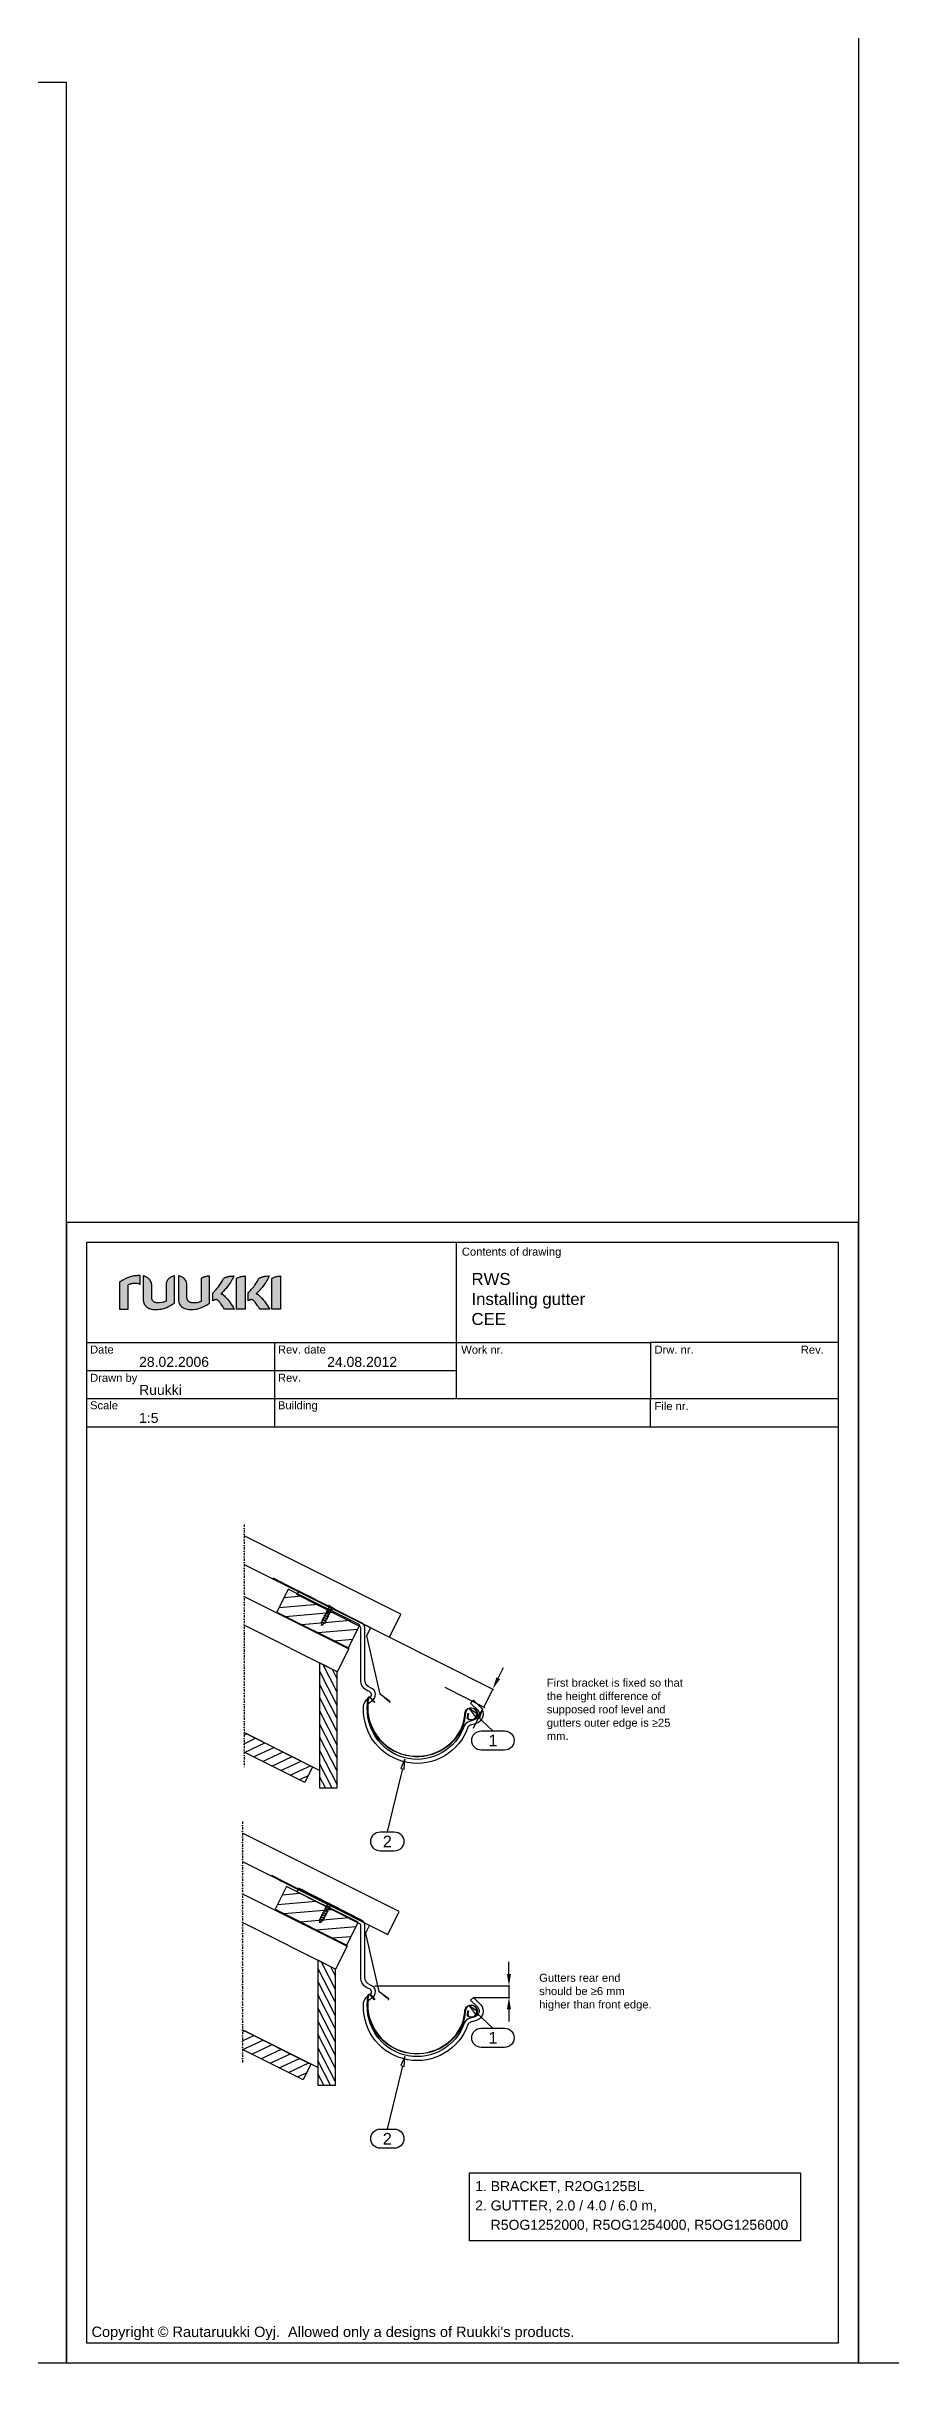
# Model space of a CAD drawing. Extents: x -5366 to 10078, y -29412 to -20292.
# Drawn here: x -243 to 812, y -29412 to -26517 of the extents above; entities that cross this region are included whole.
import ezdxf
from ezdxf.enums import TextEntityAlignment as Align

# ---------------------------------------------------------------- set-up
doc = ezdxf.new("R2010")
doc.units = 0
doc.linetypes.add('PKL', pattern=[7, 3, -2, 0, -2])
doc.layers.get('0').update_dxf_attribs({"linetype": 'CONTINUOUS'})
for name, color, linetype in [('025', 1, 'CONTINUOUS'), ('CLASSIC', 7, 'CONTINUOUS'), ('DET_RAAMIT', 7, 'CONTINUOUS'), ('DET_VAKIOTXT', 7, 'CONTINUOUS'), ('Gruba', 3, 'CONTINUOUS'), ('KIINNIKE', 1, 'CONTINUOUS'), ('MITAT', 2, 'CONTINUOUS'), ('MUOTO', 3, 'CONTINUOUS'), ('POIMULEVY', 7, 'CONTINUOUS'), ('RISTIKKO', 1, 'CONTINUOUS'), ('RU_COPYRIGHT', 7, 'CONTINUOUS'), ('RUUKKI', 7, 'CONTINUOUS'), ('RWS', 7, 'CONTINUOUS'), ('SININEN', 7, 'CONTINUOUS')]:
    doc.layers.add(name, color=color, linetype=linetype)
doc.layers.add('DET_RAAMI_ULOIN', color=7, linetype='CONTINUOUS', plot=False)
doc.styles.add('arial', font='ARIAL.TTF')
doc.dimstyles.get("Standard").update_dxf_attribs({"dimtxt": 0.18, "dimasz": 0.18, "dimexe": 0.18, "dimexo": 0.0625, "dimgap": 0.09, "dimtad": 0, "dimtih": 1, "dimtoh": 1, "dimdec": 4, "dimzin": 0, "dimdsep": 46, "dimtxsty": 'Standard', "dimcen": 0.09, "dimadec": 0, "dimazin": 0, "dimtfac": 1, "dimtdec": 4, "dimtofl": 0, "dimtmove": 0, "dimatfit": 3, "dimfxl": 0, "dimtolj": 1, "dimtzin": 0, "dimarcsym": 0})

# ---------------------------------------------------------------- blocks, each defined once
blk = doc.blocks.new('ruukki_dwg')
at = {"layer": 'RUUKKI'}
for points in [[(-27.9, 99.7), (-27.9, 57.3), (-14.6, 57.3), (-14.6, 95.4), (-14, 95.7), (-13.7, 95.9), (-13.4, 96), (-13.1, 96.2), (-12.8, 96.3), (-12.5, 96.4), (-12.1, 96.6), (-11.5, 96.8), (-11.1, 96.9), (-10.8, 97), (-10.4, 97.1), (-10.1, 97.2), (-9.8, 97.3), (-9.1, 97.5), (-8.4, 97.6), (-7.4, 97.8), (-6.7, 97.9), (-5.8, 98.1), (-4.9, 98.1), (-3.3, 98.1), (-1.1, 98), (0.3, 97.8), (2.3, 97.3), (3.8, 96.6), (4.2, 96.4), (4.3, 96.4), (4.4, 96.4), (4.4, 96.4), (4.4, 109.6), (4.2, 109.7), (3.9, 109.7), (3.7, 109.7), (2.4, 109.7), (1.3, 109.7), (0.1, 109.7), (-1, 109.6), (-2.1, 109.5), (-3.6, 109.4), (-5.1, 109.2), (-6.5, 109), (-7.8, 108.8), (-9.9, 108.3), (-11.5, 107.8), (-13, 107.3), (-14.2, 106.9), (-15.4, 106.4), (-16.9, 105.7), (-18.1, 105.2), (-19.4, 104.5), (-23, 102.6), (-25.5, 101.1), (-26.5, 100.5), (-27.3, 100), (-27.6, 99.9), (-27.9, 99.7)], [(9.1, 109.3), (9.1, 72.2), (9.1, 70.8), (9.3, 69.4), (9.6, 68.1), (10, 66.9), (10.3, 66.1), (10.7, 65.4), (11.1, 64.6), (11.8, 63.6), (12.3, 63), (13.4, 61.8), (14.3, 61), (15.6, 60.1), (16.6, 59.4), (18.1, 58.7), (18.9, 58.3), (20.4, 57.8), (22.1, 57.3), (24.2, 56.9), (26.3, 56.7), (29.3, 56.7), (32, 56.9), (35, 57.2), (37.3, 57.6), (41.4, 58.6), (45.8, 60.2), (49.1, 61.9), (51.7, 63.3), (53, 64), (54.8, 65.1), (56, 65.8), (56.9, 66.4), (57.6, 66.9), (57.8, 67), (57.8, 88.2), (57.8, 109.5), (57.1, 109.3), (56.5, 109.1), (55.8, 108.9), (55.5, 108.8), (54.8, 108.6), (53.9, 108.2), (52.7, 107.7), (51.6, 107), (50.5, 106.3), (49.9, 105.9), (49.2, 105.2), (48.7, 104.8), (48.1, 104.1), (47.6, 103.6), (47.2, 103.1), (46.9, 102.5), (46.5, 102), (46.3, 101.7), (45.9, 100.8), (45.3, 99.2), (45, 98.2), (44.8, 97.1), (44.6, 96), (44.6, 95.3), (44.6, 94.5), (44.6, 69.8), (43.4, 69.2), (42.1, 68.7), (40.4, 68.1), (38.4, 67.6), (34.6, 67.1), (33.3, 67.1), (31.3, 67.2), (29.8, 67.4), (28.7, 67.6), (27.7, 67.9), (26.7, 68.3), (25.4, 69), (24.6, 69.8), (23.7, 70.9), (23.2, 71.7), (22.8, 72.7), (22.5, 73.7), (22.4, 74.3), (22.3, 74.9), (22.3, 75.6), (22.3, 76.2), (22.3, 76.6), (22.3, 94.3), (22.2, 95.5), (22, 97.3), (21.7, 98.4), (21.3, 99.7), (20.6, 101.2), (19.6, 102.9), (19, 103.7), (18.6, 104.1), (17.9, 104.9), (16.9, 105.7), (16.4, 106.1), (15.3, 106.8), (14.1, 107.5), (13.2, 107.9), (12.3, 108.3), (11.4, 108.7), (10.7, 108.9), (10.1, 109.1), (9.7, 109.1), (9.4, 109.2), (9.1, 109.3)], [(64, 109.5), (64, 72.2), (64, 71.3), (64.1, 70.3), (64.4, 68.5), (64.8, 67.3), (65.2, 66.1), (65.8, 65), (66.7, 63.6), (67.7, 62.4), (69.2, 61), (71.2, 59.6), (73.8, 58.3), (77, 57.3), (80.3, 56.8), (83.6, 56.7), (87.5, 56.9), (89.9, 57.2), (92.2, 57.6), (94.3, 58.1), (95.9, 58.5), (97.4, 59), (101, 60.4), (104.3, 62), (107.6, 63.8), (110.6, 65.7), (112.6, 67), (112.6, 109.2), (112.2, 109.2), (111.7, 109.1), (111.2, 109.1), (110.8, 109.1), (110.1, 109), (109.1, 108.8), (108.6, 108.7), (108.1, 108.6), (106.5, 108.2), (105.8, 108.1), (105.1, 107.9), (104.5, 107.7), (104.2, 107.6), (104, 107.5), (103.4, 107.3), (103.1, 107.2), (102.6, 107), (102.2, 106.8), (101.7, 106.6), (100.8, 106.1), (100.3, 105.8), (100, 105.6), (99.7, 105.5), (99.5, 105.3), (99.5, 69.8), (98.9, 69.5), (98, 69.1), (97.3, 68.8), (96.3, 68.4), (95.6, 68.2), (94.6, 67.9), (92.9, 67.5), (91.9, 67.3), (90.7, 67.2), (89.8, 67.1), (88.5, 67.1), (87.2, 67.1), (86.2, 67.2), (85.3, 67.3), (84.4, 67.4), (83.3, 67.7), (82.3, 68), (81.2, 68.5), (80.5, 68.9), (79.8, 69.4), (79.5, 69.7), (78.8, 70.4), (78.4, 71), (78, 71.9), (77.7, 72.6), (77.5, 73.2), (77.3, 74.3), (77.2, 75.2), (77.2, 76.2), (77.2, 76.5), (77.2, 94.5), (77.1, 95.3), (77, 96.8), (76.6, 98.5), (76.3, 99.5), (75.8, 100.8), (75.2, 102), (74.3, 103.3), (73.2, 104.6), (72, 105.7), (70.5, 106.8), (69, 107.7), (67.8, 108.2), (66.6, 108.7), (66, 108.9), (65.3, 109.1), (64.3, 109.4), (64, 109.5)], [(117.3, 82.4), (118, 83.1), (119.1, 84.2), (119.7, 84.9), (120.6, 85.9), (122.5, 88), (124.5, 90.3), (126.3, 92.5), (128, 94.7), (130.5, 98.7), (132, 101.2), (132.9, 103), (133.5, 104.2), (134, 105.3), (134.3, 105.5), (134.8, 105.8), (135.3, 106), (135.9, 106.4), (136.4, 106.6), (137, 106.8), (137.6, 107.1), (138.3, 107.4), (138.7, 107.5), (139, 107.6), (139.5, 107.7), (139.9, 107.9), (140.3, 108), (140.8, 108.1), (141.2, 108.2), (141.7, 108.3), (142.7, 108.5), (143.4, 108.7), (144.2, 108.8), (144.9, 108.8), (145.6, 108.9), (146.3, 109), (148.5, 109.1), (149.8, 109.2), (150.1, 109.2), (150.3, 109.2), (150.3, 109), (150.2, 108.8), (150, 108.3), (149.6, 107.4), (149.3, 106.7), (149, 106), (148.8, 105.7), (147.6, 103.4), (146.8, 101.9), (145.8, 100.3), (145, 99), (143.9, 97.4), (143.1, 96.4), (141.9, 94.7), (139.2, 91.3), (138.1, 89.9), (137.4, 89.1), (136.4, 87.9), (134.3, 85.6), (133.2, 84.5), (132.2, 83.5), (130.8, 82.1), (130.2, 81.6), (130.6, 81.5), (131.4, 81.2), (131.7, 81), (132.4, 80.6), (133.4, 79.9), (134.2, 79.3), (134.4, 79.1), (135.6, 78), (136.6, 76.9), (138.7, 74.6), (140.3, 72.8), (142.9, 69.7), (144.8, 67.1), (146.8, 64.2), (149.1, 60.8), (149.4, 60.4), (150, 59.3), (150.4, 58.6), (150.9, 57.8), (151, 57.5), (151.1, 57.3), (135.7, 57.3), (134.4, 59.4), (132.9, 61.8), (132, 63.2), (129.7, 66.4), (128.3, 68.2), (126.8, 69.9), (125.7, 71), (124.9, 71.6), (124.4, 71.9), (124.1, 72), (123.9, 72.1), (123.8, 72.2), (123.5, 72.2), (123.2, 72.3), (123, 72.3), (122.8, 72.3), (122.6, 72.3), (122.1, 72.3), (121.9, 72.3), (121.6, 72.2), (121.1, 72.1), (120.8, 72), (120.5, 72), (120.4, 71.9), (120.1, 71.8), (119.8, 71.7), (119.6, 71.6), (119.3, 71.5), (119, 71.3), (118.8, 71.2), (118.5, 71), (118.3, 70.9), (117.8, 70.6), (117.8, 70.6), (117.7, 70.5), (117.5, 70.5), (117.3, 70.3), (117.3, 82.4)], [(154.5, 105.3), (155, 105.6), (155.6, 106), (156.2, 106.3), (156.8, 106.6), (157.2, 106.8), (158.7, 107.4), (159.6, 107.7), (160.5, 108), (161.9, 108.3), (163.1, 108.6), (164.2, 108.8), (165.4, 109), (166.6, 109.1), (167.1, 109.1), (167.7, 109.2), (167.7, 57.3), (154.5, 57.3), (154.5, 105.3)], [(172.4, 82.4), (173.8, 83.9), (175.4, 85.6), (176.3, 86.7), (177.5, 88), (178.6, 89.1), (179.6, 90.3), (180.5, 91.4), (181.3, 92.5), (182.1, 93.5), (182.7, 94.3), (183.2, 95), (184.8, 97.4), (186, 99.3), (187, 101.2), (188.3, 103.6), (188.8, 104.8), (189.1, 105.3), (189.2, 105.4), (189.5, 105.6), (189.7, 105.7), (190, 105.9), (190.5, 106.2), (191.2, 106.5), (191.7, 106.7), (192.3, 107), (193, 107.2), (193.7, 107.5), (194.5, 107.7), (194.9, 107.9), (195.4, 108), (195.8, 108.1), (196.3, 108.2), (196.8, 108.3), (197.8, 108.5), (198.5, 108.7), (199.6, 108.8), (200.3, 108.9), (201, 108.9), (201.4, 109), (202.4, 109), (203.6, 109.1), (204, 109.1), (204.8, 109.2), (205.2, 109.2), (205.4, 109.2), (205.3, 109), (205.3, 109), (205.2, 108.8), (205.1, 108.5), (205, 108.3), (204.9, 108), (204.8, 107.7), (204.7, 107.4), (204.5, 107.1), (204.4, 106.7), (204.2, 106.4), (203.7, 105.3), (203.5, 104.9), (203.3, 104.5), (203.1, 104.1), (203, 103.9), (202.8, 103.6), (202.4, 102.8), (202, 102.2), (201.3, 101), (200, 99), (199.2, 97.8), (198.2, 96.4), (196.9, 94.7), (195.5, 92.8), (194.3, 91.3), (193.1, 89.9), (192.1, 88.7), (190.8, 87.2), (188.8, 85.1), (187.8, 84), (186.3, 82.6), (185.8, 82.1), (185.3, 81.6), (186, 81.4), (186.6, 81.1), (187, 81), (187.5, 80.6), (188, 80.2), (188.6, 79.8), (189.2, 79.3), (190.1, 78.4), (192.1, 76.5), (193.8, 74.6), (196.1, 71.9), (197.9, 69.7), (200.7, 65.8), (202.4, 63.5), (204.2, 60.8), (205.3, 58.9), (206.2, 57.3), (190.8, 57.3), (189.9, 58.8), (188.5, 61), (187.4, 62.7), (185.8, 65.1), (184.4, 66.9), (183.4, 68.2), (182.4, 69.3), (181.3, 70.4), (180.4, 71.3), (179.8, 71.8), (179.2, 72), (178.6, 72.2), (178, 72.3), (177.6, 72.3), (176.9, 72.3), (176.4, 72.2), (175.7, 72), (175.1, 71.8), (174.7, 71.6), (174.1, 71.3), (173.5, 71), (173.1, 70.8), (172.7, 70.5), (172.4, 70.4), (172.4, 70.3), (172.4, 82.4)], [(209.6, 105.3), (210.1, 105.6), (210.7, 106), (211.3, 106.3), (211.9, 106.6), (212.8, 107), (213.8, 107.4), (214.7, 107.7), (216.3, 108.2), (217.6, 108.5), (219.3, 108.8), (220.5, 109), (221.5, 109.1), (222.4, 109.1), (222.8, 109.2), (222.8, 57.3), (209.6, 57.3), (209.6, 105.3)]]:
    blk.add_lwpolyline(points, dxfattribs=at)
blk = doc.blocks.new('ruukkidwg')
at = {"layer": 'MUOTO', "ltscale": 70, "xscale": 6.199999999999818, "yscale": 6.199999999999818, "zscale": 6.2}
blk.add_blockref('ruukki_dwg', (270, -306), dxfattribs=at)
blk = doc.blocks.new('S43-25')
at = {"layer": 'KIINNIKE', "color": 1}
for p, q in [((-1.9, -5.4), (-1.9, -3.2)), ((1.9, -4.9), (1.9, -2.7))]:
    blk.add_line(p, q, dxfattribs=at)
at = {"layer": 'KIINNIKE'}
for p, q in [((-1.9, -8.5), (-1.9, -6.3)), ((-1.9, -11.5), (-1.9, -9.3)), ((1.9, -8), (1.9, -5.7)), ((1.9, -11), (1.9, -8.8))]:
    blk.add_line(p, q, dxfattribs=at)
at = {"layer": 'KIINNIKE', "color": 1}
for points in [[(-4.5, 1), (4.5, 1), (4.5, 0), (-4.5, 0)], [(2.6, -2.2), (2.1, -2.7), (-2.1, -3.3), (-2.7, -2.9), (-2.1, -2.4), (2.1, -1.8)], [(2.6, -5.2), (2.1, -5.7), (-2.1, -6.3), (-2.7, -6), (-2.1, -5.5), (2.1, -4.9)]]:
    blk.add_lwpolyline(points, close=True, dxfattribs=at)
for points in [[(-1.9, -2.4), (-1.9, -1, 0.414214), (-2.9, 0)], [(1.9, -1.9), (1.9, -1, -0.414214), (2.9, 0)]]:
    blk.add_lwpolyline(points, format="xyb", dxfattribs=at)
at = {"layer": 'KIINNIKE'}
for points in [[(2.6, -8.3), (2.1, -8.8), (-2.1, -9.4), (-2.7, -9), (-2.1, -8.5), (2.1, -7.9)], [(2.6, -11.3), (2.1, -11.8), (-2.1, -12.4), (-2.7, -12.1), (-2.1, -11.6), (2.1, -11)], [(2.6, -14.4), (2.1, -14.9), (-2.1, -15.4), (-2.7, -15.1), (-2.1, -14.6), (2.1, -14)], [(2.6, -17.4), (2.1, -17.9), (-2.1, -18.5), (-2.7, -18.2), (-2.1, -17.7), (2.1, -17.1)], [(2.6, -20.5), (2.1, -21), (-2, -21.5), (-2.6, -21.2), (-2, -20.7), (2.1, -20.1)], [(1.1, -23.7), (0.7, -24.1), (-0.6, -24.3), (-1, -24), (-0.6, -23.7), (0.7, -23.5)]]:
    blk.add_lwpolyline(points, close=True, dxfattribs=at)
for points in [[(-1.9, -9.3), (-1.9, -9.4)], [(-1.9, -14.6), (-1.9, -12.4)], [(-1.9, -17.6), (-1.9, -15.4)], [(-1.9, -18.7), (-1.9, -18.5)], [(0, -25), (-0.4, -24.2)], [(0.4, -24.1), (0, -25)], [(1.9, -8.9), (1.9, -8.8)], [(1.9, -11.8), (1.9, -14)], [(1.9, -14.9), (1.9, -17.1)], [(1.9, -17.9), (1.9, -18.7)]]:
    blk.add_lwpolyline(points, dxfattribs=at)
for points in [[(-1.7, -20.7, -0.048189), (-1.9, -18.7), (-1.9, -18.5)], [(-0.6, -23.7), (-0.9, -23, -0.041911), (-1.5, -21.5)], [(1.6, -21, -0.053388), (0.9, -23), (0.7, -23.5)], [(1.9, -17.9), (1.9, -18.7, -0.035659), (1.8, -20.2, -0.035659)]]:
    blk.add_lwpolyline(points, format="xyb", dxfattribs=at)
at = {"layer": 'RWS', "color": 1}
for points in [[(-0.7, 1), (-0.9, 1.7, 0.08871), (-3.3, 1, 0.082321)], [(3.3, 1, 0.08871), (0.9, 1.7), (0.7, 1)]]:
    blk.add_lwpolyline(points, format="xyb", dxfattribs=at)
blk = doc.blocks.new('*D160')
at = {"layer": 'MITAT', "color": 0, "lineweight": -2, "ltscale": 3}
for p, q in [((186.2, -28505.4), (316.3, -28570.9)), ((321.9, -28556.9), (328.7, -28543.5)), ((255.1, -28568.2), (305.1, -28593.3)), ((315.2, -28570.3), (303.9, -28592.7)), ((297.2, -28606.1), (290.5, -28619.5))]:
    blk.add_line(p, q, dxfattribs=at)
at = {"layer": 'MITAT', "color": 0, "ltscale": 3}
for points in [[(319.7, -28555.8), (324.2, -28558), (315.2, -28570.3)], [(295, -28605), (299.4, -28607.2), (303.9, -28592.7)]]:
    blk.add_solid(points, dxfattribs=at)
blk = doc.blocks.new('A$C65423EF8')
at = {"layer": 'Gruba', "color": 3}
blk.add_line((217.1, 75.4), (220.6, 79), dxfattribs=at)
for points in [[(82.3, 174.6), (2.3, 215.4), (0, 210.9)], [(79.3, 170.5), (0, 210.9)], [(220.6, 79), (229.5, 70.1)]]:
    blk.add_lwpolyline(points, dxfattribs=at)
for points in [[(90.8, 89.6, -0.36276), (79.9, 104.9, -0.36276)], [(92, 94.4, -0.367886), (84.9, 104.7, -1.749447)], [(91, 82.4, 0.68073), (90.5, 89.6, 0.68073)], [(93.1, 77.8, 0.68073), (92, 94.4, -907.617005)], [(83.1, 68.2, -0.319573), (90.9, 82.3, -0.319573)], [(88.1, 68.8, -0.319573), (93.1, 77.8, -1.075827)], [(217.1, 75.4), (226, 66.6, -0.649998)]]:
    blk.add_lwpolyline(points, format="xyb", dxfattribs=at)
at = {"layer": 'Gruba'}
for points in [[(213.7, 45.1, -0.856466), (83.1, 68.9, -0.856466)], [(208.9, 46.7, -0.856466), (88.1, 68.8, -2.051163)], [(226, 66.6, -0.528683), (222.5, 54.7)], [(229.5, 70.1, -0.545084), (224, 49.9, -0.568485)], [(222.5, 54.7), (215.5, 52.5, 0.21401), (208.9, 46.7, 0.465331)], [(224, 49.9), (217, 47.8, 0.212494), (213.5, 44.7, 0.212494)]]:
    blk.add_lwpolyline(points, format="xyb", dxfattribs=at)
at = {"layer": 'RWS', "color": 3}
for p, q in [((79.9, 104.9), (79.9, 169.5)), ((84.9, 104.7), (84.9, 170))]:
    blk.add_line(p, q, dxfattribs=at)
for radius, start, end in [(7.83, 9.5305, 48.53), (2.83, 15.8785, 38.8262)]:
    blk.add_arc((77.1, 168.7), radius, start, end, dxfattribs=at)
blk = doc.blocks.new('*D162')
at = {"layer": 'RISTIKKO', "color": 0, "lineweight": -2, "ltscale": 3}
for p, q in [((335.4, -28926.5), (335.4, -28911.5)), ((167.7, -28941.5), (336.6, -28941.5)), ((335.4, -28941.5), (335.4, -28955.7)), ((291.7, -28955.7), (336.6, -28955.7)), ((335.4, -28970.7), (335.4, -28985.7))]:
    blk.add_line(p, q, dxfattribs=at)
at = {"layer": 'RISTIKKO', "color": 0, "ltscale": 3}
for points in [[(332.9, -28926.5), (337.9, -28926.5), (335.4, -28941.5)], [(332.9, -28970.7), (337.9, -28970.7), (335.4, -28955.7)]]:
    blk.add_solid(points, dxfattribs=at)

msp = doc.modelspace()

# ---------------------------------------------------------------- hatches: boundary and pattern name
h = msp.add_hatch(color=256)
h.paths.add_polyline_path([(-151.16568, -28061.65637), (-151.16568, -28095.63862), (-140.56788, -28095.63862), (-140.56788, -28065.06429), (-140.09686, -28064.81493), (-139.8475, -28064.70411), (-139.59814, -28064.59328), (-139.34186, -28064.48245), (-139.08557, -28064.37163), (-138.82235, -28064.26773), (-138.55914, -28064.16383), (-138.03271, -28063.96988), (-137.75565, -28063.87983), (-137.47858, -28063.78979), (-137.20844, -28063.71359), (-136.9383, -28063.6374), (-136.66123, -28063.56121), (-136.1071, -28063.41574), (-135.55989, -28063.29106), (-134.74947, -28063.13868), (-134.22304, -28063.05556), (-133.46804, -28062.95858), (-132.75459, -28062.90317), (-131.50779, -28062.89624), (-129.74842, -28062.98629), (-128.61244, -28063.13175), (-126.98467, -28063.54735), (-125.75865, -28064.09456), (-125.44003, -28064.28851), (-125.35691, -28064.31621), (-125.30149, -28064.31621), (-125.28764, -28064.28851), (-125.28764, -28053.6907), (-125.48851, -28053.66992), (-125.68939, -28053.64914), (-125.89026, -28053.64221), (-126.88077, -28053.63528), (-127.8228, -28053.63528), (-128.73712, -28053.66299), (-129.62374, -28053.70455), (-130.48264, -28053.75996), (-131.71559, -28053.87079), (-132.89312, -28054.00933), (-134.02217, -28054.18249), (-135.09581, -28054.38337), (-136.77899, -28054.77819), (-138.05349, -28055.1453), (-139.27952, -28055.5609), (-140.20769, -28055.89338), (-141.16357, -28056.27435), (-142.41037, -28056.8077), (-143.31084, -28057.2233), (-144.41911, -28057.79821), (-147.27289, -28059.34286), (-149.29548, -28060.50654), (-150.11283, -28060.99141), (-150.75008, -28061.3793), (-150.95788, -28061.51784)])
h.paths.add_polyline_path([(-121.56109, -28053.95391), (-121.56109, -28083.65548), (-121.5126, -28084.81916), (-121.381, -28085.91357), (-121.13856, -28086.9595), (-120.82686, -28087.95002), (-120.56365, -28088.57342), (-120.27273, -28089.16911), (-119.9541, -28089.75095), (-119.39997, -28090.55444), (-119.00515, -28091.06702), (-118.12546, -28092.00904), (-117.40509, -28092.66015), (-116.35223, -28093.42209), (-115.51411, -28093.93466), (-114.33657, -28094.53035), (-113.72702, -28094.79357), (-112.45944, -28095.2438), (-111.15723, -28095.60399), (-109.48097, -28095.91569), (-107.78394, -28096.075), (-105.35268, -28096.08193), (-103.16385, -28095.9711), (-100.76722, -28095.70789), (-98.93858, -28095.40311), (-95.65534, -28094.55806), (-92.17122, -28093.26277), (-89.49753, -28091.96748), (-87.4126, -28090.85229), (-86.35282, -28090.24967), (-84.93285, -28089.40462), (-83.94926, -28088.78122), (-83.2566, -28088.33791), (-82.70246, -28087.95694), (-82.53622, -28087.83919), (-82.53622, -28070.83421), (-82.53622, -28053.82923), (-83.06265, -28053.95391), (-83.58908, -28054.09245), (-84.1155, -28054.25869), (-84.37179, -28054.34181), (-84.88436, -28054.5219), (-85.63937, -28054.81282), (-86.59525, -28055.26998), (-87.52343, -28055.79641), (-88.39619, -28056.37825), (-88.81179, -28056.69687), (-89.40748, -28057.20252), (-89.78845, -28057.56271), (-90.3218, -28058.12377), (-90.66813, -28058.52551), (-90.98676, -28058.94112), (-91.27768, -28059.37057), (-91.5686, -28059.81388), (-91.69328, -28060.04938), (-92.06732, -28060.7559), (-92.55219, -28062.03041), (-92.7877, -28062.84776), (-92.96086, -28063.69281), (-93.07862, -28064.57943), (-93.12018, -28065.18897), (-93.13403, -28065.81237), (-93.13403, -28085.62265), (-94.07606, -28086.09367), (-95.11506, -28086.52312), (-96.45191, -28086.97335), (-98.09353, -28087.39588), (-101.13434, -28087.78378), (-102.18719, -28087.78378), (-103.75954, -28087.70758), (-104.95093, -28087.54827), (-105.8514, -28087.36817), (-106.66875, -28087.13267), (-107.43068, -28086.82789), (-108.44197, -28086.24605), (-109.15542, -28085.63651), (-109.87579, -28084.75682), (-110.25676, -28084.07108), (-110.56154, -28083.30222), (-110.79012, -28082.45024), (-110.87324, -28081.99308), (-110.93558, -28081.50821), (-110.97714, -28080.99564), (-110.99792, -28080.46228), (-111.00484, -28080.19214), (-111.00484, -28065.96476), (-111.03948, -28065.02966), (-111.2265, -28063.55428), (-111.41352, -28062.72308), (-111.75292, -28061.6633), (-112.2932, -28060.43728), (-113.13826, -28059.07965), (-113.62312, -28058.4701), (-113.96253, -28058.08221), (-114.50974, -28057.51422), (-115.29938, -28056.83541), (-115.71498, -28056.51678), (-116.58774, -28055.92109), (-117.50206, -28055.39466), (-118.22936, -28055.04833), (-118.97051, -28054.7297), (-119.72552, -28054.45956), (-120.24502, -28054.29332), (-120.77145, -28054.14786), (-121.03466, -28054.07859), (-121.29788, -28054.01625)])
h.paths.add_polyline_path([(-77.56287, -28053.82923), (-77.56287, -28083.65548), (-77.54902, -28084.44512), (-77.47975, -28085.1932), (-77.23039, -28086.62009), (-76.93947, -28087.62446), (-76.56543, -28088.57342), (-76.1152, -28089.46003), (-75.40175, -28090.55444), (-74.57748, -28091.55188), (-73.40687, -28092.66015), (-71.79988, -28093.76842), (-69.72881, -28094.79357), (-67.15901, -28095.60399), (-64.46454, -28096.02651), (-61.81162, -28096.09578), (-58.74311, -28095.93647), (-56.75515, -28095.70789), (-54.93344, -28095.40311), (-53.2364, -28095.01522), (-51.96189, -28094.65503), (-50.7428, -28094.25329), (-47.88901, -28093.14502), (-45.21532, -28091.82895), (-42.59703, -28090.40206), (-40.20041, -28088.9336), (-38.56571, -28087.83919), (-38.56571, -28054.06474), (-38.94668, -28054.07167), (-39.30687, -28054.08552), (-39.7571, -28054.12015), (-40.00646, -28054.14786), (-40.62986, -28054.23098), (-41.36409, -28054.34181), (-41.79354, -28054.42493), (-42.22299, -28054.50805), (-43.51136, -28054.79897), (-44.05856, -28054.9375), (-44.57806, -28055.08296), (-45.06293, -28055.23535), (-45.29844, -28055.31154), (-45.52702, -28055.38773), (-45.97032, -28055.54705), (-46.18505, -28055.63017), (-46.5868, -28055.78255), (-46.96084, -28055.94879), (-47.32102, -28056.11503), (-48.08989, -28056.50985), (-48.47778, -28056.73843), (-48.72021, -28056.89082), (-48.92109, -28057.02243), (-49.12196, -28057.15403), (-49.12196, -28085.62265), (-49.59297, -28085.87201), (-50.33413, -28086.20449), (-50.8467, -28086.41922), (-51.64327, -28086.71707), (-52.18355, -28086.89716), (-53.0009, -28087.12574), (-54.35852, -28087.45129), (-55.16202, -28087.58983), (-56.18716, -28087.72144), (-56.90754, -28087.78378), (-57.91883, -28087.78378), (-58.98554, -28087.75607), (-59.74747, -28087.70758), (-60.4817, -28087.63139), (-61.18129, -28087.52056), (-62.05406, -28087.31969), (-62.86448, -28087.0634), (-63.7788, -28086.66165), (-64.28444, -28086.36381), (-64.88706, -28085.90665), (-65.1572, -28085.65729), (-65.65592, -28085.0893), (-65.98148, -28084.61136), (-66.34166, -28083.91869), (-66.56332, -28083.32993), (-66.688, -28082.91433), (-66.86809, -28082.02078), (-66.95121, -28081.28656), (-66.99277, -28080.48999), (-66.99277, -28080.21985), (-66.99277, -28065.81237), (-67.02048, -28065.18897), (-67.11745, -28063.98373), (-67.4153, -28062.57069), (-67.65773, -28061.7672), (-68.05948, -28060.7559), (-68.5582, -28059.81388), (-69.29243, -28058.73331), (-70.13748, -28057.74973), (-71.10029, -28056.86311), (-72.36787, -28055.93494), (-73.50384, -28055.26998), (-74.47358, -28054.81282), (-75.47102, -28054.42493), (-75.98359, -28054.25869), (-76.51002, -28054.09245), (-77.29966, -28053.89157)])
h.paths.add_polyline_path([(-34.81146, -28075.50971), (-34.2781, -28074.99021), (-33.41227, -28074.06204), (-32.9274, -28073.52869), (-32.16547, -28072.68363), (-30.68316, -28071.05586), (-29.05539, -28069.17181), (-27.64235, -28067.41936), (-26.2778, -28065.63228), (-24.2275, -28062.48064), (-23.07075, -28060.43035), (-22.30189, -28058.96882), (-21.84473, -28058.04065), (-21.41527, -28057.15403), (-21.17977, -28056.99472), (-20.83343, -28056.77999), (-20.43169, -28056.55834), (-19.93297, -28056.29513), (-19.53122, -28056.11503), (-19.07406, -28055.92109), (-18.56148, -28055.71329), (-18.00735, -28055.50549), (-17.7095, -28055.40851), (-17.41166, -28055.31154), (-17.07918, -28055.20764), (-16.7467, -28055.10374), (-16.38651, -28055.00677), (-16.02632, -28054.90979), (-15.64536, -28054.81975), (-15.26439, -28054.7297), (-14.44704, -28054.57039), (-13.88598, -28054.47341), (-13.31107, -28054.39029), (-12.72923, -28054.32103), (-12.14739, -28054.26561), (-11.5794, -28054.21713), (-9.82003, -28054.1063), (-8.79488, -28054.07167), (-8.54552, -28054.06474), (-8.36542, -28054.06474), (-8.42084, -28054.22405), (-8.47625, -28054.38337), (-8.62864, -28054.77126), (-8.94034, -28055.48471), (-9.18277, -28056.01806), (-9.44599, -28056.58605), (-9.58452, -28056.87697), (-10.52655, -28058.69868), (-11.19151, -28059.85544), (-11.96037, -28061.1438), (-12.66689, -28062.24514), (-13.49809, -28063.45038), (-14.12842, -28064.33007), (-15.11893, -28065.65306), (-17.2662, -28068.40295), (-18.15974, -28069.49736), (-18.72773, -28070.16232), (-19.53122, -28071.0905), (-21.22133, -28072.91914), (-22.08023, -28073.80575), (-22.86987, -28074.59539), (-24.04048, -28075.73137), (-24.47686, -28076.14697), (-24.1998, -28076.21623), (-23.53483, -28076.47252), (-23.25777, -28076.60413), (-22.69671, -28076.93661), (-21.95555, -28077.47689), (-21.30445, -28078.01717), (-21.13128, -28078.17648), (-20.19618, -28079.05617), (-19.36498, -28079.90122), (-17.64716, -28081.72986), (-16.37958, -28083.19139), (-14.35007, -28085.71963), (-12.79849, -28087.81148), (-11.19151, -28090.0765), (-9.33516, -28092.84025), (-9.12736, -28093.17273), (-8.60786, -28094.03856), (-8.31001, -28094.55806), (-7.93597, -28095.23687), (-7.83207, -28095.43775), (-7.72817, -28095.63862), (-20.08535, -28095.63862), (-21.13128, -28093.90695), (-22.32959, -28092.00904), (-23.04997, -28090.91463), (-24.89246, -28088.29635), (-25.98688, -28086.91101), (-27.20597, -28085.56724), (-28.09951, -28084.68755), (-28.71599, -28084.1542), (-29.15929, -28083.89099), (-29.35324, -28083.81479), (-29.54719, -28083.74553), (-29.64416, -28083.71089), (-29.85196, -28083.66933), (-30.07361, -28083.64163), (-30.28141, -28083.61392), (-30.39224, -28083.61392), (-30.61389, -28083.61392), (-30.94637, -28083.62777), (-31.16803, -28083.64163), (-31.37583, -28083.66933), (-31.80528, -28083.75245), (-32.01308, -28083.80787), (-32.24859, -28083.87713), (-32.36634, -28083.91869), (-32.60185, -28084.00874), (-32.84428, -28084.11264), (-32.96896, -28084.16805), (-33.20447, -28084.27888), (-33.43998, -28084.38971), (-33.6547, -28084.50746), (-33.86943, -28084.62521), (-34.05645, -28084.73604), (-34.39586, -28084.93691), (-34.54824, -28085.02696), (-34.64522, -28085.08237), (-34.81146, -28085.1932)])
h.paths.add_polyline_path([(-5.01292, -28057.15403), (-4.61117, -28056.89082), (-4.11245, -28056.58605), (-3.68299, -28056.35747), (-3.19813, -28056.11503), (-2.85179, -28055.94879), (-1.6327, -28055.46393), (-0.94696, -28055.23535), (-0.20581, -28055.00677), (0.87476, -28054.7297), (1.8722, -28054.50805), (2.71725, -28054.35566), (3.72162, -28054.2102), (4.71213, -28054.12015), (5.08617, -28054.09937), (5.55719, -28054.06474), (5.55719, -28095.63862), (-5.01292, -28095.63862)])
h.paths.add_polyline_path([(9.31144, -28075.50971), (10.46127, -28074.31833), (11.70114, -28072.96762), (12.48386, -28072.10179), (13.43281, -28071.05586), (14.26401, -28070.10691), (15.06058, -28069.17181), (15.80173, -28068.27134), (16.47362, -28067.41936), (17.07624, -28066.63665), (17.59574, -28065.95091), (18.01827, -28065.37599), (19.25814, -28063.52657), (20.20017, -28061.96114), (21.05215, -28060.43035), (22.04959, -28058.50473), (22.4929, -28057.59734), (22.70762, -28057.15403), (22.79074, -28057.08477), (23.06781, -28056.90467), (23.17171, -28056.84233), (23.40029, -28056.71073), (23.82974, -28056.47522), (24.3908, -28056.20508), (24.82026, -28056.01806), (25.2982, -28055.81719), (25.82463, -28055.60939), (26.40647, -28055.40851), (27.04372, -28055.20764), (27.3762, -28055.10374), (27.72946, -28055.00677), (28.08272, -28054.90979), (28.47061, -28054.81975), (28.85851, -28054.7297), (29.66893, -28054.57039), (30.23692, -28054.47341), (31.10275, -28054.35566), (31.68459, -28054.28639), (32.25258, -28054.24483), (32.52964, -28054.21713), (33.34699, -28054.16171), (34.30287, -28054.1063), (34.68384, -28054.09245), (35.32109, -28054.07167), (35.57738, -28054.06474), (35.75747, -28054.06474), (35.70206, -28054.22405), (35.64665, -28054.38337), (35.56353, -28054.57731), (35.48041, -28054.77126), (35.38343, -28054.99984), (35.28646, -28055.22842), (35.17563, -28055.48471), (35.06481, -28055.74099), (34.9332, -28056.01806), (34.80159, -28056.29513), (34.37907, -28057.17481), (34.23361, -28057.47266), (34.08814, -28057.77743), (33.94268, -28058.08221), (33.82493, -28058.28308), (33.70718, -28058.48395), (33.34006, -28059.14892), (33.06992, -28059.61993), (32.47423, -28060.6243), (31.44908, -28062.24514), (30.82568, -28063.15253), (29.98063, -28064.33007), (28.99704, -28065.65306), (27.80565, -28067.21156), (26.84977, -28068.40295), (25.94931, -28069.49736), (25.11118, -28070.48095), (24.0791, -28071.65848), (22.45826, -28073.36245), (21.63399, -28074.20057), (20.50494, -28075.31577), (20.07549, -28075.73137), (19.64603, -28076.14697), (20.18632, -28076.29935), (20.71274, -28076.53486), (20.98981, -28076.67339), (21.41234, -28076.93661), (21.84872, -28077.24138), (22.3128, -28077.60849), (22.8046, -28078.01717), (23.52497, -28078.68213), (25.11118, -28080.26834), (26.46881, -28081.72986), (28.33901, -28083.91869), (29.75898, -28085.71963), (32.03092, -28088.802), (33.34699, -28090.69298), (34.78774, -28092.84025), (35.67435, -28094.3087), (36.39473, -28095.63862), (24.03754, -28095.63862), (23.33102, -28094.46109), (22.21583, -28092.68093), (21.30844, -28091.28867), (20.027, -28089.41154), (18.94644, -28087.94309), (18.13602, -28086.91101), (17.34638, -28086.01055), (16.45977, -28085.11008), (15.74632, -28084.44512), (15.22682, -28084.02952), (14.76966, -28083.81479), (14.25708, -28083.66933), (13.82763, -28083.61392), (13.50208, -28083.61392), (12.95487, -28083.64163), (12.52542, -28083.71089), (11.99206, -28083.8425), (11.51412, -28084.00874), (11.15394, -28084.16805), (10.68292, -28084.38971), (10.23962, -28084.62521), (9.86557, -28084.84687), (9.57465, -28085.02696), (9.34607, -28085.16549), (9.31144, -28085.1932)])
h.paths.add_polyline_path([(39.1654, -28057.15403), (39.56714, -28056.89082), (40.05201, -28056.58605), (40.49532, -28056.35747), (40.98018, -28056.11503), (41.70056, -28055.78255), (42.53176, -28055.46393), (43.22442, -28055.23535), (44.49893, -28054.86823), (45.55179, -28054.61887), (46.89556, -28054.35566), (47.89993, -28054.2102), (48.68264, -28054.13401), (49.43072, -28054.09245), (49.7355, -28054.06474), (49.7355, -28095.63862), (39.1654, -28095.63862)])
at = {"layer": 'RWS'}
h = msp.add_hatch(dxfattribs=at)
h.set_pattern_fill('ANSI31', color=1, scale=95, angle=320, style=0)
h.set_pattern_definition([(5, (4517.858, -28172.662), (-1.034974, 11.829812), [])])
h.paths.add_polyline_path([(134.75929, -28518.86483), (149.07013, -28490.24316), (59.62741, -28445.5218), (45.31657, -28474.14347)])
h = msp.add_hatch(dxfattribs=at)
h.set_pattern_fill('VAAKAV', color=1, scale=0.1, angle=25, style=0)
h.set_pattern_definition([(25, (812.656, -27754.18), (-4.22618, 9.06308), [])])
h.paths.add_polyline_path([(4.38243, -28624.65268), (4.38243, -28649.24943), (80.26833, -28687.19238), (90.10703, -28667.51498)])
h = msp.add_hatch(dxfattribs=at)
h.set_pattern_fill('ANSI31', color=1, scale=95, angle=320, style=0)
h.set_pattern_definition([(5, (4515.758, -28544.171), (-1.034974, 11.829812), [])])
h.paths.add_polyline_path([(132.65884, -28890.37376), (146.96967, -28861.75209), (57.52695, -28817.03073), (43.21612, -28845.6524)])
h = msp.add_hatch(dxfattribs=at)
h.set_pattern_fill('VAAKAV', color=1, scale=0.1, angle=25, style=0)
h.set_pattern_definition([(25, (810.556, -28125.689), (-4.22618, 9.06308), [])])
h.paths.add_polyline_path([(2.28197, -28996.16161), (2.28197, -29020.75836), (78.16787, -29058.70131), (88.00657, -29039.02391)])

# ---------------------------------------------------------------- linework, layer by layer
at = {"color": 3}
for points in [[(180.27369, -28581.32749), (185.86414, -28585.54019, -0.3070790787), (185.94063, -28586.09619, 1.9670986918), (186.71122, -28585.8534), (174.8975, -28576.95112, -0.10291126), (174.68089, -28576.60616), (157.91039, -28503.96511, -0.1361524896), (158.01693, -28503.44114), (162.40026, -28494.83836, 0.4142135624), (161.96325, -28493.49336), (40.78636, -28431.75065)], [(178.73165, -28953.11713), (184.32209, -28957.32984, -0.3070790787), (184.39859, -28957.88584, 1.9670986918), (185.16917, -28957.64305), (173.35545, -28948.74077, -0.10291126), (173.13885, -28948.3958), (156.36834, -28875.75476, -0.1361524896), (156.47488, -28875.23078), (160.85822, -28866.628, 0.4142135624), (160.4212, -28865.283), (39.24431, -28803.5403)]]:
    msp.add_lwpolyline(points, format="xyb", dxfattribs=at)
at = {"layer": '025', "color": 2}
for points in [[(4.38243, -28624.65268), (90.10703, -28667.51498), (80.26833, -28687.19238), (4.38243, -28649.24943)], [(2.28197, -28996.16161), (88.00657, -29039.02391), (78.16787, -29058.70131), (2.28197, -29020.75836)]]:
    msp.add_lwpolyline(points, dxfattribs=at)
at = {"layer": 'CLASSIC', "color": 1}
for p, q in [((120.81185, -28574.25688), (103.42739, -28540.13797)), ((120.81185, -28557.73671), (114.79642, -28545.93078)), ((120.81185, -28590.77705), (98.81185, -28547.59962)), ((120.81185, -28607.29722), (98.81185, -28564.11979)), ((120.81185, -28623.81739), (98.81185, -28580.63996)), ((120.81185, -28640.33756), (98.81185, -28597.16013)), ((120.81185, -28656.85773), (98.81185, -28613.6803)), ((120.65296, -28673.06607), (98.81185, -28630.20047)), ((120.78027, -28689.8361), (98.81185, -28646.72064)), ((114.50668, -28694.04366), (98.81185, -28663.24081)), ((106.06485, -28693.99579), (98.81185, -28679.76098)), ((118.71139, -28962.28598), (96.71139, -28919.10855)), ((118.71139, -28945.76581), (101.32694, -28911.64689)), ((118.71139, -28929.24564), (112.69597, -28917.43971)), ((118.71139, -28978.80615), (96.71139, -28935.62872)), ((118.71139, -28995.32632), (96.71139, -28952.14889)), ((118.71139, -29011.84649), (96.71139, -28968.66906)), ((118.71139, -29028.36666), (96.71139, -28985.18923)), ((118.5525, -29044.57499), (96.71139, -29001.70939)), ((118.67981, -29061.34502), (96.71139, -29018.22956)), ((112.40623, -29065.55258), (96.71139, -29034.74973)), ((103.96439, -29065.50472), (96.71139, -29051.2699))]:
    msp.add_line(p, q, dxfattribs=at)
at = {"layer": 'DET_RAAMI_ULOIN', "color": 2}
for points in [[(772.35454, -29412.30809), (3940.35454, -29412.30809), (3940.35454, -24852.30809), (772.35454, -24852.30809)], [(-2197.64544, -29412.3081), (-217.64544, -29412.3081), (-217.64544, -26562.3081), (-2197.64544, -26562.3081)], [(-217.64545, -29412.3081), (772.35455, -29412.3081), (772.35455, -27987.3081), (-217.64545, -27987.3081)]]:
    msp.add_lwpolyline(points, close=True, dxfattribs=at)
at = {"layer": 'DET_RAAMIT', "color": 2}
for p, q in [((-192.64545, -28137.3081), (512.35455, -28137.3081)), ((42.35455, -28137.3081), (42.35455, -28242.70075)), ((269.85455, -28207.3081), (269.85455, -28137.3081)), ((-192.64545, -28172.3081), (269.85455, -28172.3081)), ((-192.64545, -28207.3081), (512.35455, -28207.3081)), ((-192.64545, -28242.70075), (747.35455, -28242.70075)), ((120.81185, -28548.99579), (98.81185, -28537.78623)), ((98.81185, -28537.78623), (98.81185, -28693.99579)), ((120.81185, -28693.99579), (120.81185, -28548.99579)), ((98.81185, -28693.99579), (120.81185, -28693.99579)), ((118.71139, -28920.50472), (96.71139, -28909.29516)), ((96.71139, -28909.29516), (96.71139, -29065.50472)), ((118.71139, -29065.50472), (118.71139, -28920.50472)), ((96.71139, -29065.50472), (118.71139, -29065.50472))]:
    msp.add_line(p, q, dxfattribs=at)
for points in [[(-192.64545, -29387.3081), (747.35455, -29387.3081), (747.35455, -28012.3081), (-192.64545, -28012.3081)], [(512.35455, -28137.3081), (512.35455, -28207.3081), (747.35455, -28207.3081), (747.35455, -28137.3081)]]:
    msp.add_lwpolyline(points, close=True, dxfattribs=at)
for points in [[(269.85455, -28137.3081), (269.85455, -28012.3081)], [(512.35455, -28242.70075), (512.35455, -28207.33711)]]:
    msp.add_lwpolyline(points, dxfattribs=at)
at = {"layer": 'POIMULEVY', "color": 1, "linetype": 'PKL'}
for p, q in [((4.38243, -28364.47763), (4.38243, -28669.17134)), ((2.28197, -28735.98656), (2.28197, -29040.68026))]:
    msp.add_line(p, q, dxfattribs=at)
at = {"layer": 'POIMULEVY', "color": 1}
for points in [[(294.84528, -28603.38587), (296.19516, -28601.67548), (285.74528, -28594.81612), (293.21891, -28604.83587), (294.84528, -28603.38587), (315.3964, -28622.73949), (329.97976, -28622.73949, -1), (329.97976, -28646.67701), (300.81304, -28646.67701, -1), (300.81304, -28622.73949), (315.3964, -28622.73949)], [(202.28902, -28670.24892), (204.44398, -28670.57101), (205.20726, -28658.09431), (200.22273, -28669.55752), (202.28902, -28670.24892), (200.34353, -28678.35199), (183.41388, -28748.86484), (192.1639, -28748.86484, -1), (192.1639, -28772.80236), (174.66386, -28772.80236, -1), (174.66386, -28748.86484), (183.41388, -28748.86484)], [(294.84528, -28974.89479), (296.19516, -28973.1844), (285.74528, -28966.32504), (293.21891, -28976.3448), (294.84528, -28974.89479), (315.3964, -28994.24841), (329.97976, -28994.24841, -1), (329.97976, -29018.18594), (300.81304, -29018.18594, -1), (300.81304, -28994.24841), (315.3964, -28994.24841)], [(202.28902, -29041.75785), (204.44398, -29042.07994), (205.20726, -29029.60324), (200.22273, -29041.06644), (202.28902, -29041.75785), (200.34353, -29049.86092), (183.41388, -29120.37376), (192.1639, -29120.37376, -1), (192.1639, -29144.31129), (174.66386, -29144.31129, -1), (174.66386, -29120.37376), (183.41388, -29120.37376)]]:
    msp.add_lwpolyline(points, format="xyb", dxfattribs=at)
at = {"layer": 'RWS', "color": 5}
for p, q in [((98.81185, -28671.95031), (4.38243, -28624.7356)), ((96.71139, -29043.45924), (2.28197, -28996.24453))]:
    msp.add_line(p, q, dxfattribs=at)
for points in [[(4.38243, -28454.79444), (135.20651, -28520.20647), (120.89567, -28548.82814), (4.38243, -28490.57152)], [(2.28197, -28826.30336), (133.10605, -28891.7154), (118.79521, -28920.33707), (2.28197, -28862.08045)]]:
    msp.add_lwpolyline(points, dxfattribs=at)
at = {"layer": 'RWS', "color": 3}
for points in [[(134.75929, -28518.86483), (149.07013, -28490.24316), (59.62741, -28445.5218), (45.31657, -28474.14347)], [(132.65884, -28890.37376), (146.96967, -28861.75209), (57.52695, -28817.03073), (43.21612, -28845.6524)]]:
    msp.add_lwpolyline(points, close=True, dxfattribs=at)
at = {"layer": 'RWS', "color": 3, "ltscale": 20}
for points in [[(277.5616, -28616.04358, 0.0482215874), (280.17022, -28602.25592, 0.0074854157), (280.42509, -28600.42931, -2.9242407541), (285.29807, -28608.64524, -0.3481491707), (283.43275, -28605.4196), (284.08825, -28600.95418), (284.68189, -28601.04132), (284.02639, -28605.50674, 0.3481491707), (285.51865, -28608.08726, 2.9242407541), (281.02051, -28600.50332, -0.0074854157), (280.76316, -28602.34772, -0.0546525379), (278.27918, -28615.86828, -0.8597670786), (158.50252, -28587.92322), (158.97415, -28581.94179, -0.6681786379), (162.48897, -28580.80033), (167.68366, -28586.88434), (167.22735, -28587.27395), (162.03267, -28581.18993, 0.6681786379), (159.5723, -28581.98895), (159.10066, -28587.97039, 0.8567449409)], [(277.5616, -28987.5525, 0.0482215874), (280.17022, -28973.76484, 0.0074854157), (280.42509, -28971.93823, -2.9242407541), (285.29807, -28980.15416, -0.3481491707), (283.43275, -28976.92852), (284.08825, -28972.4631), (284.68189, -28972.55024), (284.02639, -28977.01567, 0.3481491707), (285.51865, -28979.59618, 2.9242407541), (281.02051, -28972.01224, -0.0074854157), (280.76316, -28973.85664, -0.0546525379), (278.27918, -28987.37721, -0.8597670786), (158.50252, -28959.43215), (158.97415, -28953.45071, -0.6681786379), (162.48897, -28952.30925), (167.68366, -28958.39327), (167.22735, -28958.78287), (162.03267, -28952.69886, 0.6681786379), (159.5723, -28953.49788), (159.10066, -28959.47931, 0.8567449409)]]:
    msp.add_lwpolyline(points, format="xyb", close=True, dxfattribs=at)
at = {"layer": 'RWS', "color": 5}
msp.add_lwpolyline([(285.99132, -29174.82675), (699.73785, -29174.82675), (699.73785, -29259.9284), (285.99132, -29259.9284)], close=True, dxfattribs=at)
at = {"layer": 'SININEN', "color": 2}
for p, q in [((200.50075, -28476.82206), (4.38243, -28378.7629)), ((4.38243, -28414.53999), (186.18992, -28505.44373)), ((186.18992, -28505.44373), (200.50075, -28476.82206)), ((198.40029, -28848.33099), (2.28197, -28750.27182)), ((2.28197, -28786.04891), (184.08946, -28876.95266)), ((184.08946, -28876.95266), (198.40029, -28848.33099))]:
    msp.add_line(p, q, dxfattribs=at)

# ---------------------------------------------------------------- block references
at = {"layer": 'MITAT', "xscale": 0.1292605112903402, "yscale": 0.1292605112903402, "zscale": 0.129260511290383}
msp.add_blockref('ruukkidwg', (-163.71042, -28102.00489), dxfattribs=at)
at = {"layer": 'RWS'}
for p in [(70.45609, -28663.20722), (70.45609, -29034.71614)]:
    msp.add_blockref('A$C65423EF8', p, dxfattribs=at)
at = {"layer": 'RWS', "color": 1, "rotation": 333.4700829172596}
for p in [(112.54496, -28468.57309), (110.44451, -28840.08202)]:
    msp.add_blockref('S43-25', p, dxfattribs=at)

# ---------------------------------------------------------------- texts
at = {"layer": 'CLASSIC', "color": 2, "style": 'arial'}
msp.add_text('    R5OG1252000, R5OG1254000, R5OG1256000', height=12.5, dxfattribs=at).set_placement((293.1719, -29246.23538))
at = {"layer": 'DET_RAAMIT', "color": 2, "insert": (288.58246, -28050.302), "char_height": 15, "width": 458.772098, "attachment_point": 1, "style": 'arial'}
msp.add_mtext('RWS\\PInstalling gutter\\PCEE', dxfattribs=at)
at = {"layer": 'DET_RAAMIT', "color": 3, "char_height": 12.5, "width": 106.1677494, "attachment_point": 1, "style": 'arial'}
for s, insert in [('{\\C2;28.02.2006}', (-126.76752, -28155.16517)), ('{\\C2;24.08.2012}', (108.23248, -28155.16517)), ('{\\C2;Ruukki}', (-126.76752, -28190.16517)), ('{\\C2;1:5}', (-126.76752, -28225.16517))]:
    msp.add_mtext(s, dxfattribs=dict(at, insert=insert))
at = {"layer": 'DET_VAKIOTXT', "color": 1, "style": 'arial'}
for s, p in [('Contents of drawing', (276.55923, -28028.62305)), ('Date', (-188.0276, -28150.96775)), ('Rev. date', (46.74618, -28150.94845)), ('Work nr.', (275.82684, -28151.21762)), ('Drw. nr.', (517.27201, -28151.16557)), ('Rev.', (700.11577, -28151.16664)), ('Drawn by', (-188.0276, -28186.3352)), ('Rev.', (46.74618, -28186.2129)), ('Scale', (-188.0276, -28220.68403)), ('Building', (46.74618, -28220.67793)), ('File nr.', (517.27201, -28221.60679))]:
    msp.add_text(s, height=10, dxfattribs=at).set_placement(p)
at = {"layer": 'POIMULEVY', "color": 2, "style": 'arial'}
for s, p in [('1', (315.3964, -28634.70825)), ('2', (183.41388, -28760.8336)), ('1', (315.3964, -29006.21718)), ('2', (183.41388, -29132.34253))]:
    msp.add_text(s, height=14.58336, dxfattribs=at).set_placement(p, align=Align.MIDDLE)
for s, p in [('2. GUTTER, 2.0 / 4.0 / 6.0 m,', (293.1719, -29222.06886)), ('1. BRACKET, R2OG125BL', (293.1719, -29197.90234))]:
    msp.add_text(s, height=12.5, dxfattribs=at).set_placement(p)
at = {"layer": 'RISTIKKO', "color": 5, "char_height": 10, "attachment_point": 1, "style": 'arial'}
for s, insert, width in [('{\\C2;First bracket is fixed so that the height difference of supposed roof level and gutters outer edge is ≥25 mm.}', (382.7206, -28557.41242), 184.4040141), ('{\\fArial|b0|i0|c0|p32;\\C2;Gutters rear end should be ≥6 mm higher than front edge.}', (373.13668, -28926.21052), 144.3651116)]:
    msp.add_mtext(s, dxfattribs=dict(at, insert=insert, width=width))
at = {"layer": 'RU_COPYRIGHT', "color": 1, "insert": (-186.17754, -29367.23816), "char_height": 13, "width": 1111.5715073, "attachment_point": 1}
msp.add_mtext("{\\fArial|b0|i0|c0|p34;Copyright © Rautaruukki Oyj.  Allowed only a designs of Ruukki's products. }", dxfattribs=at)

# ---------------------------------------------------------------- dimensions: what is measured, and where the dimension line sits
at = {"layer": 'MITAT', "color": 6, "ltscale": 3}
dim = msp.add_linear_dim(base=(303.94504, -28592.71858), p1=(185.63151, -28505.16301), p2=(254.58267, -28567.90346), angle=63.31071611, text=' ', dimstyle='Standard', override={"dimtxt": 2.5, "dimasz": 15, "dimexe": 1.25, "dimexo": 0.625, "dimgap": 0.625, "dimtad": 1, "dimtih": 0, "dimtoh": 0, "dimzin": 8, "dimlunit": 6, "dimcen": 2.5, "dimtofl": 1}, dxfattribs=at)
dim.commit()
dim.dimension.update_dxf_attribs({"geometry": '*D160', "text_midpoint": (309.57881, -28581.51186)})
at = {"layer": 'RISTIKKO', "color": 6, "ltscale": 3}
dim = msp.add_linear_dim(base=(335.37297, -28955.71883), p1=(167.05986, -28941.51589), p2=(291.04224, -28955.71883), angle=90, text=' ', dimstyle='Standard', override={"dimtxt": 2.5, "dimasz": 15, "dimexe": 1.25, "dimexo": 0.625, "dimgap": 0.625, "dimtad": 1, "dimtih": 0, "dimtoh": 0, "dimzin": 8, "dimlunit": 6, "dimcen": 2.5, "dimtofl": 1}, dxfattribs=at)
dim.commit()
dim.dimension.update_dxf_attribs({"geometry": '*D162', "text_midpoint": (335.37297, -28948.61736)})

doc.saveas('drawing.dxf')
